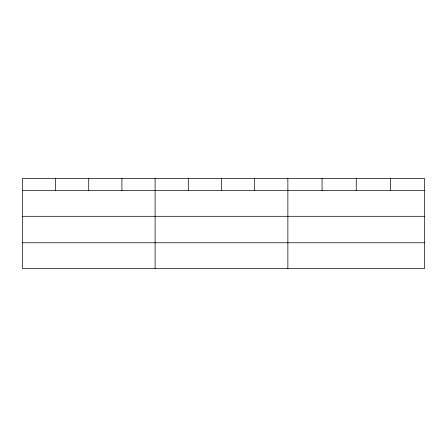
<?xml version="1.0" encoding="UTF-8"?>
<svg xmlns="http://www.w3.org/2000/svg" width="447" height="447" viewBox="0 0 447 447"><rect width="100%" height="100%" fill="white"/><g stroke="black" fill="none" stroke-linecap="round" stroke-linejoin="round"><path stroke-width="0.67" d="M424.65 216.303L424.65 178.543L22.35 178.543L22.35 268.457L424.65 268.457L424.65 216.303L22.35 216.303M22.35 190.612L424.65 190.612M22.35 242.766L424.65 242.766M390.454 178.543L390.454 190.612M356.259 178.543L356.259 190.612M322.063 178.543L322.063 190.612M287.868 178.543L287.868 268.457M254.678 178.543L254.678 190.612M221.488 178.543L221.488 190.612M188.299 178.543L188.299 190.612M155.109 178.543L155.109 268.457M121.919 178.543L121.919 190.612M88.73 178.543L88.73 190.612M55.54 178.543L55.54 190.612"/></g></svg>
